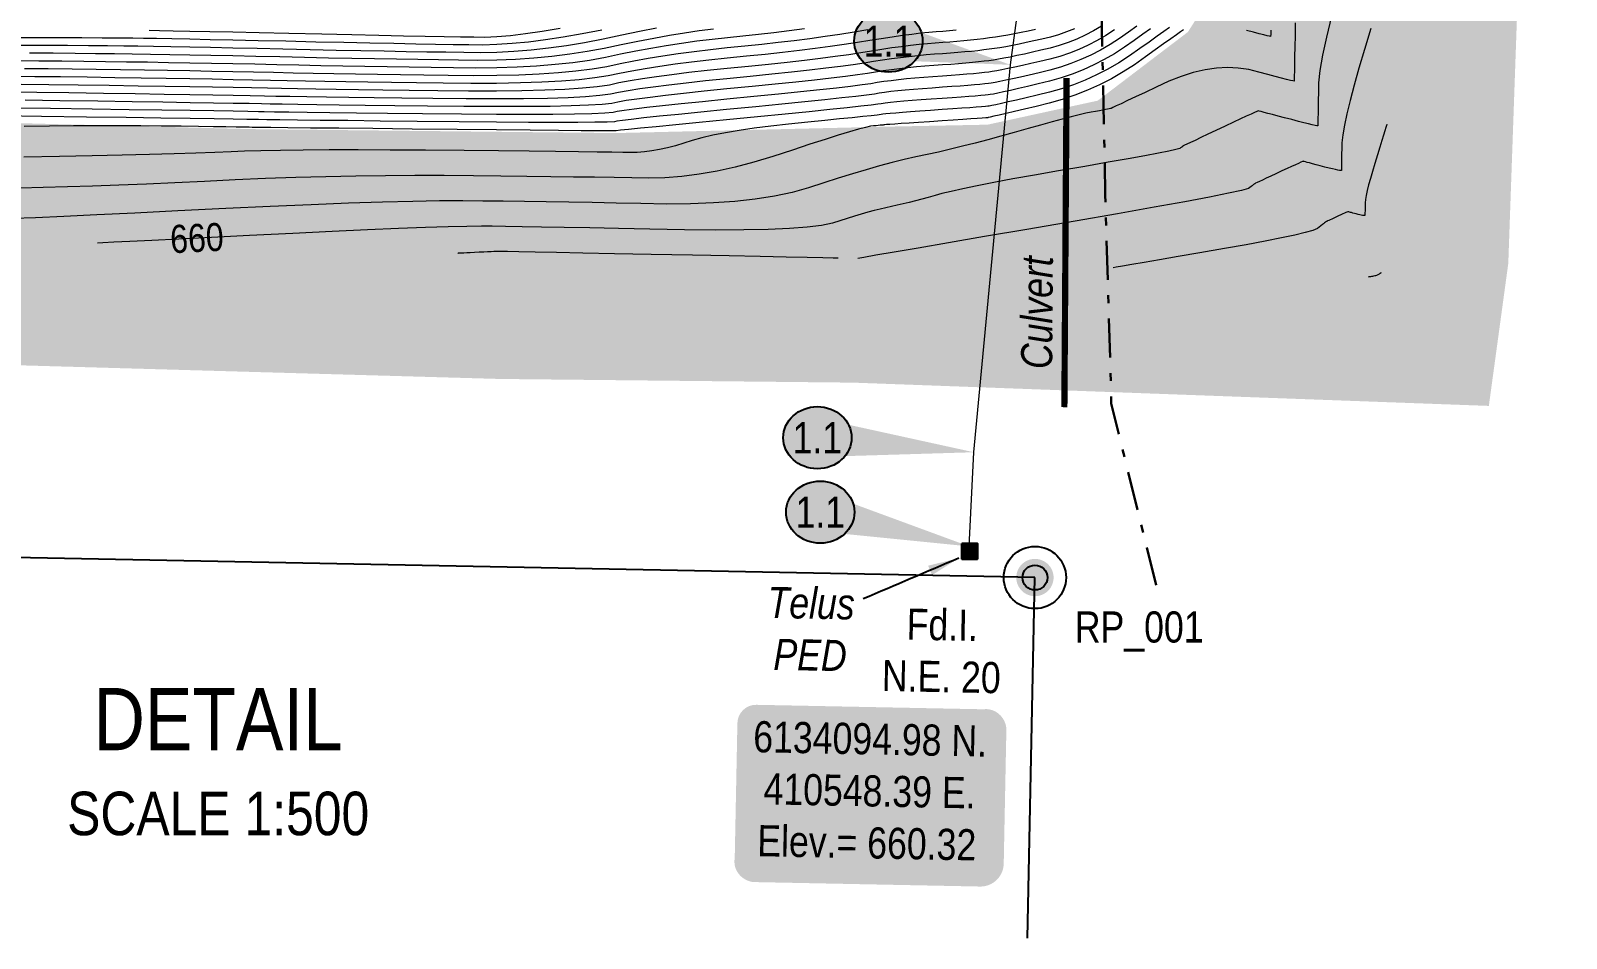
# Model space of a CAD drawing. Extents: x 408914 to 412362, y 6133812 to 6135729.
# Drawn here: x 410520.87 to 410570.24, y 6133812.39 to 6133841.57 of the extents above; entities that cross this region are included whole.
import ezdxf
from ezdxf.enums import TextEntityAlignment as Align

# ---------------------------------------------------------------- set-up
doc = ezdxf.new("R2010")
doc.units = 0
doc.header["$LTSCALE"] = 5
doc.linetypes.add('CENTERLINEX3', pattern=[5, 2.5, -1, 0.5, -1])
for name, color, linetype in [('35', 37, 'Continuous'), ('AS-ROADS', 254, 'Continuous'), ('DETAIL-T', 7, 'Continuous'), ('L-MON', 1, 'Continuous'), ('L-MON-T', 1, 'Continuous'), ('L-SEC', 7, 'Continuous'), ('P-ELEVATION', 7, 'Continuous'), ('P-STATION', 7, 'Continuous')]:
    doc.layers.add(name, color=color, linetype=linetype)
doc.layers.add('AS-GENERAL', color=48, linetype='Continuous', lineweight=18)
doc.layers.add('T-TEXT', color=48, linetype='Continuous', lineweight=18)
for name, color, linetype, lineweight, true_color in [('AS-STRUCTURE', 7, 'Continuous', 30, 0x595959), ('AS-TELUS-ATCO PIPELINES', 7, 'foc-TEL', 9, 0xff9c38), ('C-TOPO-MAJR', 7, 'Continuous', 15, 0xd3aa5f), ('C-TOPO-MINR', 7, 'Continuous', 13, 0xe9d5af), ('EXISTING PIPE IP', 7, 'CENTERLINEX3', 30, 0x3800e0)]:
    doc.layers.add(name, color=color, linetype=linetype, lineweight=lineweight, true_color=true_color)
for name, color, linetype, true_color in [('AS-STRUCTURE-H', 7, 'Continuous', 0xa8a8a8), ('AS-STRUCTURE-T', 7, 'Continuous', 0x454545), ('C-TOPO-MAJR-TEXT', 7, 'Continuous', 0x644b1b)]:
    doc.layers.add(name, color=color, linetype=linetype, true_color=true_color)
doc.styles.add('1.0', font='ARIALN.TTF', dxfattribs={"height": 1})
doc.styles.add('80', font='ARIALN.TTF', dxfattribs={"height": 10})
doc.styles.add('80CG', font='ARIALN.TTF', dxfattribs={"height": 10})
doc.styles.add('80LS', font='ARIALNI.TTF', dxfattribs={"height": 10})
doc.styles.add('foc-LtypeFont', font='ARIALN.TTF', dxfattribs={"height": 7.35})
doc.styles.get("Standard").update_dxf_attribs({"font": 'ARIALN.TTF'})
doc.linetypes.add('foc-TEL', pattern='A,2,-1,["T",foc-LtypeFont,S=0.2,R=0,X=-0.425,Y=-0.75],-1.24,8', length=12.24)
doc.dimstyles.new('Compass 500', dxfattribs={"dimscale": 0.5, "dimtxt": 0.9, "dimasz": 2, "dimexe": 0.2, "dimexo": 0.0625, "dimgap": 0.5, "dimtad": 0, "dimtih": 1, "dimtoh": 1, "dimzin": 0, "dimdsep": 46, "dimtxsty": '1.0', "dimcen": 0.1, "dimse1": 1, "dimse2": 1, "dimclrd": 256, "dimclrt": 256, "dimaunit": 1, "dimadec": 4, "dimazin": 0, "dimtfac": 0.06, "dimtofl": 0, "dimtmove": 0, "dimatfit": 0, "dimfxl": 0.2, "dimtolj": 1, "dimtzin": 0, "dimlwd": -1, "dimarcsym": 0})

# ---------------------------------------------------------------- blocks, each defined once
blk = doc.blocks.new('fdia')
at = {"color": 255, "const_width": 1}
blk.add_lwpolyline([(-0.5, 0, 1), (0.5, 0, 1)], format="xyb", close=True, dxfattribs=at)
blk = doc.blocks.new('Fdiaa')
blk.add_blockref('fdia', (0, 0))
blk = doc.blocks.new('fdib')
at = {"color": 1, "const_width": 1.6}
blk.add_lwpolyline([(-0.4, 0, 1), (0.4, 0, 1)], format="xyb", close=True, dxfattribs=at)
at = {"color": 1}
blk.add_circle((0, 0), 0.8, dxfattribs=at)
blk = doc.blocks.new('Fdibb')
blk.add_blockref('fdib', (0, 0))
blk = doc.blocks.new('fdicc')
for name in ['Fdibb', 'Fdiaa']:
    blk.add_blockref(name, (0, 0))
blk = doc.blocks.new('FDI')
blk.add_blockref('fdicc', (0, 0))
blk = doc.blocks.new('*U38')
h = blk.add_hatch(color=254)
edge = h.paths.add_edge_path()
edge.add_line((-36.5, -28.5), (36.5, -28.5))
edge.add_arc((36.5, -22.5), 6, 270, 360)
edge.add_line((42.5, -22.5), (42.5, 21))
edge.add_arc((36.5, 21), 6, 0, 90)
edge.add_line((36.5, 27), (-36.5, 27))
edge.add_arc((-36.5, 21), 6, 90, 180)
edge.add_line((-42.5, 21), (-42.5, -22.5))
edge.add_arc((-36.5, -22.5), 6, 180, 270)
at = {"color": 1, "flags": 128}
blk.add_lwpolyline([(-36.5, -28.5, 3, 3, 0), (36.5, -28.5, 3, 3, 0.414214), (42.5, -22.5, 3, 3, 0), (42.5, 21, 3, 0, 0.414214), (36.5, 27, 0, 0, 0), (-36.5, 27, 0, 0, 0.414214), (-42.5, 21, 0, 0, 0), (-42.5, -22.5, 0, 3, 0.414214)], format="xyseb", close=True, dxfattribs=at)
blk.add_lwpolyline([(-38.94, -20.65, 0, 10, 0), (0, 0, 5, 5, 0)], format="xyseb", dxfattribs=at)
at = {"color": 1, "style": '80'}
blk.add_attdef('ENTER_TEXT_001', (-35.99, -5), '', height=10, dxfattribs=at)
blk = doc.blocks.new('*U90')
at = {"layer": 'P-ELEVATION'}
h = blk.add_hatch(color=111, dxfattribs=at)
h.dxf.hatch_style = 1
edge = h.paths.add_edge_path()
edge.add_ellipse((0, 0), major_axis=(-10.99, 0), ratio=0.909622, start_angle=0, end_angle=360)
at = {"layer": 'P-ELEVATION', "color": 7, "flags": 128}
blk.add_lwpolyline([(0, 0, 12.5, 0, 0), (39.19, -7.63, 0, 0, 0)], format="xyseb", dxfattribs=at)
at = {"layer": 'P-ELEVATION', "color": 7}
blk.add_ellipse((0, 0), major_axis=(-10.99, 0), ratio=0.909622, dxfattribs=at)
at = {"layer": 'P-ELEVATION', "style": '80'}
blk.add_attdef('ELEVATION', text='', height=10, dxfattribs=at).set_placement((0, 0), align=Align.MIDDLE_CENTER)
blk = doc.blocks.new('*U91')
at = {"layer": 'P-ELEVATION'}
h = blk.add_hatch(color=111, dxfattribs=at)
h.dxf.hatch_style = 1
edge = h.paths.add_edge_path()
edge.add_ellipse((0, 0), major_axis=(-10.99, 0), ratio=0.909622, start_angle=0, end_angle=360)
at = {"layer": 'P-ELEVATION', "color": 7, "flags": 128}
blk.add_lwpolyline([(0, 0, 12.5, 0, 0), (50.31, -4.68, 0, 0, 0)], format="xyseb", dxfattribs=at)
at = {"layer": 'P-ELEVATION', "color": 7}
blk.add_ellipse((0, 0), major_axis=(-10.99, 0), ratio=0.909622, dxfattribs=at)
at = {"layer": 'P-ELEVATION', "style": '80'}
blk.add_attdef('ELEVATION', text='', height=10, dxfattribs=at).set_placement((0, 0), align=Align.MIDDLE_CENTER)
blk = doc.blocks.new('*U92')
at = {"layer": 'P-ELEVATION'}
h = blk.add_hatch(color=111, dxfattribs=at)
h.dxf.hatch_style = 1
edge = h.paths.add_edge_path()
edge.add_ellipse((0, 0), major_axis=(-10.99, 0), ratio=0.909622, start_angle=0, end_angle=360)
at = {"layer": 'P-ELEVATION', "color": 7, "flags": 128}
blk.add_lwpolyline([(0, 0, 12.5, 0, 0), (47.91, -11.02, 0, 0, 0)], format="xyseb", dxfattribs=at)
at = {"layer": 'P-ELEVATION', "color": 7}
blk.add_ellipse((0, 0), major_axis=(-10.99, 0), ratio=0.909622, dxfattribs=at)
at = {"layer": 'P-ELEVATION', "style": '80'}
blk.add_attdef('ELEVATION', text='', height=10, dxfattribs=at).set_placement((0, 0), align=Align.MIDDLE_CENTER)

msp = doc.modelspace()

# ---------------------------------------------------------------- hatches: boundary and pattern name
at = {"layer": 'AS-ROADS'}
h = msp.add_hatch(color=256, dxfattribs=at)
h.dxf.hatch_style = 1
h.paths.add_polyline_path([(410464.682, 6133831.829), (410478.146, 6133831.398), (410492.063, 6133831.383), (410504.313, 6133831.158), (410518.406, 6133830.876), (410535.963, 6133830.377), (410547.318, 6133830.259), (410567.751, 6133829.511), (410568.376, 6133834.09), (410569.124, 6133855.29), (410568.953, 6133866.594), (410569.23, 6133879.568), (410569.712, 6133898.444), (410570.241, 6133932.181), (410562.558, 6133932.075), (410562.327, 6133920.035), (410562.138, 6133907.298), (410561.936, 6133894.858), (410561.565, 6133881.634), (410560.892, 6133868.381), (410560.601, 6133856.019), (410560.261, 6133847.3), (410559.486, 6133843.759), (410558.076, 6133841.533), (410555.175, 6133839.325), (410551.634, 6133838.553), (410548.344, 6133838.488), (410539.69, 6133838.283), (410527.973, 6133838.41), (410515.691, 6133838.725), (410503.17, 6133838.927), (410490.795, 6133839.204), (410478.054, 6133839.361), (410464.938, 6133839.674)])
at = {"layer": 'AS-STRUCTURE-H'}
h = msp.add_hatch(color=256, dxfattribs=at)
h.dxf.hatch_style = 1
h.paths.add_polyline_path([(410550.809, 6133825.088), (410551.309, 6133825.088), (410551.309, 6133824.588), (410550.809, 6133824.588)])

# ---------------------------------------------------------------- linework, layer by layer
at = {"layer": '35', "color": 3}
msp.add_circle((410553.158, 6133823.992), 1, dxfattribs=at)
at = {"layer": 'AS-GENERAL', "const_width": 0.2, "flags": 128}
msp.add_lwpolyline([(410554.104, 6133829.47), (410554.176, 6133840.057)], dxfattribs=at)
at = {"layer": 'AS-STRUCTURE', "flags": 128}
msp.add_lwpolyline([(410550.809, 6133825.088), (410551.309, 6133825.088), (410551.309, 6133824.588), (410550.809, 6133824.588)], close=True, dxfattribs=at)
at = {"layer": 'AS-TELUS-ATCO PIPELINES', "ltscale": 0.1, "flags": 128}
msp.add_lwpolyline([(410551.045, 6133824.994), (410551.195, 6133828.02), (410552.367, 6133840.478), (410553.341, 6133847.59), (410553.359, 6133850.79), (410553.404, 6133851.459), (410552.729, 6133858.902), (410553.213, 6133860.933), (410554.543, 6133864.032), (410555.36, 6133867.197), (410556.918, 6133874.924), (410556.952, 6133886.141), (410557.121, 6133894.99), (410557.342, 6133920.067), (410557.804, 6133929.394)], dxfattribs=at)
at = {"layer": 'C-TOPO-MAJR', "flags": 128}
for points in [[(410562.696, 6133842.047), (410562.531, 6133841.37), (410562.406, 6133840.786), (410562.321, 6133840.297), (410562.276, 6133839.901), (410562.271, 6133839.599), (410562.266, 6133839.334), (410562.262, 6133839.106), (410562.259, 6133838.915), (410562.256, 6133838.761), (410562.254, 6133838.644), (410562.253, 6133838.564), (410562.252, 6133838.522), (410562.252, 6133838.516), (410562.222, 6133838.518), (410562.163, 6133838.53), (410562.074, 6133838.549), (410561.955, 6133838.578), (410561.806, 6133838.615), (410561.628, 6133838.66), (410561.42, 6133838.714), (410561.182, 6133838.776), (410560.973, 6133838.831), (410560.794, 6133838.878), (410560.645, 6133838.917), (410560.524, 6133838.949), (410560.433, 6133838.973), (410560.372, 6133838.989), (410560.339, 6133838.998), (410560.336, 6133838.998), (410560.296, 6133838.981), (410560.219, 6133838.947), (410560.105, 6133838.894), (410559.954, 6133838.824), (410559.766, 6133838.737), (410559.541, 6133838.631), (410559.278, 6133838.508), (410558.979, 6133838.367), (410558.717, 6133838.244), (410558.492, 6133838.138), (410558.305, 6133838.049), (410558.154, 6133837.978), (410558.041, 6133837.925), (410557.965, 6133837.889), (410557.926, 6133837.871), (410557.924, 6133837.87), (410557.92, 6133837.867), (410557.913, 6133837.862), (410557.904, 6133837.855), (410557.892, 6133837.846), (410557.877, 6133837.834), (410557.86, 6133837.82), (410557.84, 6133837.805), (410557.818, 6133837.787), (410557.692, 6133837.753), (410557.462, 6133837.703), (410557.129, 6133837.637), (410556.693, 6133837.555), (410556.153, 6133837.457), (410555.509, 6133837.343), (410554.762, 6133837.213), (410553.912, 6133837.067), (410553.14, 6133836.932), (410552.447, 6133836.807), (410551.833, 6133836.692), (410551.298, 6133836.587), (410550.841, 6133836.493), (410550.464, 6133836.409), (410550.165, 6133836.335), (410549.945, 6133836.272), (410549.73, 6133836.212), (410549.52, 6133836.155), (410549.315, 6133836.101), (410549.115, 6133836.051), (410548.921, 6133836.004), (410548.731, 6133835.96), (410548.547, 6133835.919), (410548.368, 6133835.881), (410548.18, 6133835.838), (410547.985, 6133835.79), (410547.782, 6133835.736), (410547.571, 6133835.676), (410547.352, 6133835.611), (410547.125, 6133835.541), (410546.89, 6133835.465), (410546.647, 6133835.383), (410546.296, 6133835.315), (410545.835, 6133835.259), (410545.265, 6133835.216), (410544.586, 6133835.187), (410543.799, 6133835.17), (410542.902, 6133835.166), (410541.896, 6133835.175), (410540.782, 6133835.197), (410539.765, 6133835.217), (410538.845, 6133835.234), (410538.022, 6133835.25), (410537.296, 6133835.262), (410536.668, 6133835.273), (410536.137, 6133835.281), (410535.703, 6133835.286), (410535.367, 6133835.289), (410534.898, 6133835.284), (410534.296, 6133835.269), (410533.562, 6133835.245), (410532.696, 6133835.212), (410531.697, 6133835.169), (410530.565, 6133835.118), (410529.301, 6133835.058), (410527.905, 6133834.988), (410526.683, 6133834.928), (410525.635, 6133834.875), (410524.763, 6133834.832), (410524.064, 6133834.797), (410523.541, 6133834.771), (410523.192, 6133834.754), (410523.017, 6133834.745), (410523.017, 6133834.745)], [(410554.431, 6133841.634), (410554.177, 6133841.534), (410553.918, 6133841.445), (410553.653, 6133841.369), (410553.383, 6133841.305), (410553.126, 6133841.246), (410552.881, 6133841.192), (410552.65, 6133841.144), (410552.432, 6133841.1), (410552.226, 6133841.061), (410552.034, 6133841.028), (410551.855, 6133841), (410551.688, 6133840.977), (410551.51, 6133840.954), (410551.32, 6133840.932), (410551.118, 6133840.911), (410550.904, 6133840.891), (410550.678, 6133840.871), (410550.44, 6133840.852), (410550.19, 6133840.834), (410549.929, 6133840.816), (410549.662, 6133840.795), (410549.392, 6133840.769), (410549.116, 6133840.739), (410548.836, 6133840.706), (410548.551, 6133840.668), (410548.262, 6133840.627), (410547.967, 6133840.581), (410547.669, 6133840.532), (410547.314, 6133840.479), (410546.903, 6133840.424), (410546.435, 6133840.365), (410545.912, 6133840.304), (410545.333, 6133840.24), (410544.697, 6133840.173), (410544.005, 6133840.103), (410543.257, 6133840.03), (410542.571, 6133839.959), (410541.948, 6133839.891), (410541.387, 6133839.825), (410540.888, 6133839.762), (410540.452, 6133839.701), (410540.078, 6133839.643), (410539.767, 6133839.587), (410539.517, 6133839.533), (410539.165, 6133839.487), (410538.709, 6133839.45), (410538.149, 6133839.421), (410537.486, 6133839.399), (410536.719, 6133839.386), (410535.849, 6133839.382), (410534.875, 6133839.385), (410533.797, 6133839.396), (410532.809, 6133839.407), (410531.91, 6133839.418), (410531.1, 6133839.428), (410530.379, 6133839.438), (410529.748, 6133839.447), (410529.205, 6133839.456), (410528.752, 6133839.464), (410528.388, 6133839.473), (410527.93, 6133839.482), (410527.378, 6133839.492), (410526.732, 6133839.503), (410525.993, 6133839.515), (410525.16, 6133839.528), (410524.233, 6133839.542), (410523.213, 6133839.557), (410522.099, 6133839.573), (410521.073, 6133839.587), (410520.137, 6133839.599)], [(410545.751, 6133841.634), (410545.257, 6133841.569), (410544.762, 6133841.508), (410544.266, 6133841.452), (410543.769, 6133841.399), (410543.272, 6133841.35), (410542.777, 6133841.295), (410542.283, 6133841.233), (410541.791, 6133841.163), (410541.301, 6133841.087), (410540.812, 6133841.003), (410540.324, 6133840.913), (410539.839, 6133840.816), (410539.355, 6133840.712), (410538.842, 6133840.621), (410538.301, 6133840.545), (410537.732, 6133840.483), (410537.135, 6133840.434), (410536.509, 6133840.4), (410535.854, 6133840.379), (410535.171, 6133840.373), (410534.46, 6133840.38), (410533.749, 6133840.389), (410533.039, 6133840.398), (410532.328, 6133840.409), (410531.618, 6133840.421), (410530.908, 6133840.434), (410530.199, 6133840.447), (410529.489, 6133840.462), (410528.78, 6133840.478), (410528.076, 6133840.494), (410527.376, 6133840.508), (410526.681, 6133840.522), (410525.99, 6133840.534), (410525.304, 6133840.546), (410524.623, 6133840.558), (410523.947, 6133840.568), (410523.275, 6133840.578), (410522.582, 6133840.586), (410521.868, 6133840.593), (410521.133, 6133840.6), (410520.377, 6133840.605)], [(410556.873, 6133841.637), (410556.628, 6133841.463), (410556.349, 6133841.264), (410556.035, 6133841.041), (410555.714, 6133840.835), (410555.386, 6133840.645), (410555.05, 6133840.472), (410554.706, 6133840.317), (410554.355, 6133840.178), (410553.997, 6133840.056), (410553.631, 6133839.95), (410553.258, 6133839.862), (410552.923, 6133839.783), (410552.626, 6133839.715), (410552.368, 6133839.656), (410552.149, 6133839.607), (410551.968, 6133839.568), (410551.825, 6133839.539), (410551.721, 6133839.52), (410551.655, 6133839.511), (410551.553, 6133839.5), (410551.415, 6133839.487), (410551.24, 6133839.472), (410551.03, 6133839.456), (410550.783, 6133839.438), (410550.5, 6133839.417), (410550.18, 6133839.395), (410549.825, 6133839.371), (410549.5, 6133839.348), (410549.207, 6133839.326), (410548.945, 6133839.304), (410548.715, 6133839.284), (410548.516, 6133839.264), (410548.348, 6133839.245), (410548.211, 6133839.226), (410548.106, 6133839.209), (410547.889, 6133839.181), (410547.56, 6133839.144), (410547.12, 6133839.096), (410546.567, 6133839.039), (410545.903, 6133838.971), (410545.128, 6133838.894), (410544.24, 6133838.807), (410543.241, 6133838.709), (410542.365, 6133838.623), (410541.612, 6133838.55), (410540.982, 6133838.488), (410540.476, 6133838.437), (410540.092, 6133838.399), (410539.832, 6133838.372), (410539.695, 6133838.357), (410539.68, 6133838.354), (410539.488, 6133838.353), (410539.116, 6133838.355), (410538.566, 6133838.359), (410537.837, 6133838.365), (410536.929, 6133838.373), (410535.843, 6133838.384), (410534.578, 6133838.397), (410533.135, 6133838.412), (410531.869, 6133838.425), (410530.782, 6133838.437), (410529.872, 6133838.446), (410529.141, 6133838.454), (410528.587, 6133838.46), (410528.212, 6133838.464), (410528.014, 6133838.467), (410527.995, 6133838.467), (410527.899, 6133838.469), (410527.726, 6133838.471), (410527.476, 6133838.475), (410527.15, 6133838.48), (410526.747, 6133838.485), (410526.268, 6133838.492), (410525.712, 6133838.5), (410525.079, 6133838.509), (410524.416, 6133838.515), (410523.725, 6133838.518), (410523.004, 6133838.518), (410522.253, 6133838.515), (410521.473, 6133838.508), (410520.664, 6133838.498)], [(410537.894, 6133841.64), (410537.315, 6133841.544), (410536.783, 6133841.469), (410536.298, 6133841.413), (410535.86, 6133841.377), (410535.468, 6133841.361), (410535.123, 6133841.364), (410534.689, 6133841.371), (410534.167, 6133841.379), (410533.556, 6133841.39), (410532.857, 6133841.404), (410532.069, 6133841.42), (410531.192, 6133841.439), (410530.227, 6133841.46), (410529.173, 6133841.484), (410528.222, 6133841.505), (410527.374, 6133841.524), (410526.63, 6133841.54), (410525.988, 6133841.554), (410525.449, 6133841.564), (410525.013, 6133841.573), (410524.68, 6133841.579)]]:
    msp.add_lwpolyline(points, dxfattribs=at)
at = {"layer": 'C-TOPO-MINR', "ltscale": 0.1, "flags": 128}
for points in [[(410556.429, 6133841.715), (410556.167, 6133841.528), (410555.875, 6133841.32), (410555.576, 6133841.128), (410555.27, 6133840.952), (410554.957, 6133840.791), (410554.637, 6133840.646), (410554.311, 6133840.517), (410553.977, 6133840.403), (410553.637, 6133840.305), (410553.289, 6133840.223), (410552.973, 6133840.149), (410552.69, 6133840.084), (410552.439, 6133840.028), (410552.22, 6133839.98), (410552.032, 6133839.942), (410551.877, 6133839.912), (410551.754, 6133839.89), (410551.663, 6133839.877), (410551.542, 6133839.864), (410551.391, 6133839.848), (410551.21, 6133839.832), (410550.998, 6133839.815), (410550.757, 6133839.796), (410550.485, 6133839.776), (410550.183, 6133839.755), (410549.851, 6133839.732), (410549.541, 6133839.71), (410549.253, 6133839.687), (410548.988, 6133839.663), (410548.745, 6133839.639), (410548.525, 6133839.615), (410548.326, 6133839.59), (410548.15, 6133839.565), (410547.997, 6133839.539), (410547.745, 6133839.506), (410547.396, 6133839.464), (410546.949, 6133839.414), (410546.404, 6133839.355), (410545.761, 6133839.289), (410545.02, 6133839.214), (410544.181, 6133839.131), (410543.245, 6133839.039), (410542.417, 6133838.957), (410541.696, 6133838.885), (410541.084, 6133838.822), (410540.579, 6133838.768), (410540.182, 6133838.724), (410539.893, 6133838.69), (410539.713, 6133838.665), (410539.64, 6133838.649), (410539.407, 6133838.637), (410539.014, 6133838.629), (410538.462, 6133838.624), (410537.749, 6133838.623), (410536.877, 6133838.626), (410535.845, 6133838.633), (410534.652, 6133838.644), (410533.3, 6133838.658), (410532.104, 6133838.671), (410531.064, 6133838.682), (410530.179, 6133838.692), (410529.45, 6133838.7), (410528.877, 6133838.707), (410528.46, 6133838.712), (410528.199, 6133838.716), (410528.093, 6133838.718), (410527.82, 6133838.723), (410527.379, 6133838.73), (410526.771, 6133838.739), (410525.995, 6133838.751), (410525.052, 6133838.765), (410523.941, 6133838.781), (410522.663, 6133838.799), (410521.217, 6133838.82), (410519.942, 6133838.838)], [(410561.527, 6133841.829), (410561.519, 6133841.416), (410561.513, 6133841.055), (410561.508, 6133840.744), (410561.503, 6133840.484), (410561.5, 6133840.276), (410561.497, 6133840.118), (410561.495, 6133840.012), (410561.494, 6133839.957), (410561.494, 6133839.952), (410561.454, 6133839.959), (410561.372, 6133839.978), (410561.25, 6133840.007), (410561.088, 6133840.048), (410560.884, 6133840.099), (410560.641, 6133840.162), (410560.356, 6133840.236), (410560.031, 6133840.322), (410559.695, 6133840.373), (410559.35, 6133840.389), (410558.993, 6133840.37), (410558.626, 6133840.317), (410558.249, 6133840.229), (410557.861, 6133840.107), (410557.463, 6133839.95), (410557.055, 6133839.759), (410556.697, 6133839.591), (410556.39, 6133839.446), (410556.133, 6133839.325), (410555.927, 6133839.228), (410555.771, 6133839.154), (410555.666, 6133839.104), (410555.611, 6133839.077), (410555.607, 6133839.074), (410555.587, 6133839.069), (410555.549, 6133839.06), (410555.494, 6133839.049), (410555.423, 6133839.036), (410555.335, 6133839.02), (410555.23, 6133839.001), (410555.108, 6133838.98), (410554.969, 6133838.956), (410554.792, 6133838.92), (410554.578, 6133838.87), (410554.325, 6133838.807), (410554.035, 6133838.732), (410553.707, 6133838.644), (410553.341, 6133838.542), (410552.937, 6133838.428), (410552.495, 6133838.301), (410552.063, 6133838.18), (410551.642, 6133838.066), (410551.231, 6133837.959), (410550.83, 6133837.857), (410550.44, 6133837.763), (410550.06, 6133837.674), (410549.69, 6133837.592), (410549.33, 6133837.517), (410548.955, 6133837.431), (410548.563, 6133837.333), (410548.156, 6133837.225), (410547.732, 6133837.105), (410547.293, 6133836.975), (410546.837, 6133836.834), (410546.366, 6133836.681), (410545.878, 6133836.518), (410545.35, 6133836.377), (410544.78, 6133836.258), (410544.168, 6133836.162), (410543.515, 6133836.088), (410542.821, 6133836.037), (410542.086, 6133836.008), (410541.309, 6133836.002), (410540.491, 6133836.018), (410539.696, 6133836.033), (410538.924, 6133836.047), (410538.174, 6133836.059), (410537.447, 6133836.071), (410536.743, 6133836.081), (410536.062, 6133836.089), (410535.403, 6133836.097), (410534.767, 6133836.103), (410534.018, 6133836.099), (410533.156, 6133836.084), (410532.18, 6133836.059), (410531.092, 6133836.024), (410529.89, 6133835.979), (410528.575, 6133835.923), (410527.147, 6133835.856), (410525.605, 6133835.78), (410524.223, 6133835.712), (410523, 6133835.653), (410521.936, 6133835.603), (410521.031, 6133835.563), (410520.286, 6133835.531)], [(410555.299, 6133841.716), (410555.039, 6133841.565), (410554.772, 6133841.428), (410554.5, 6133841.305), (410554.222, 6133841.195), (410553.938, 6133841.098), (410553.648, 6133841.014), (410553.352, 6133840.944), (410553.075, 6133840.88), (410552.818, 6133840.823), (410552.58, 6133840.772), (410552.361, 6133840.727), (410552.162, 6133840.688), (410551.982, 6133840.656), (410551.821, 6133840.63), (410551.68, 6133840.61), (410551.521, 6133840.591), (410551.344, 6133840.571), (410551.149, 6133840.552), (410550.935, 6133840.532), (410550.704, 6133840.513), (410550.455, 6133840.493), (410550.188, 6133840.474), (410549.903, 6133840.455), (410549.622, 6133840.433), (410549.345, 6133840.408), (410549.073, 6133840.381), (410548.806, 6133840.35), (410548.542, 6133840.317), (410548.283, 6133840.281), (410548.028, 6133840.242), (410547.778, 6133840.201), (410547.458, 6133840.155), (410547.067, 6133840.104), (410546.607, 6133840.048), (410546.076, 6133839.988), (410545.475, 6133839.923), (410544.805, 6133839.853), (410544.064, 6133839.779), (410543.253, 6133839.7), (410542.52, 6133839.625), (410541.864, 6133839.556), (410541.286, 6133839.491), (410540.785, 6133839.431), (410540.362, 6133839.376), (410540.017, 6133839.325), (410539.749, 6133839.279), (410539.558, 6133839.238), (410539.246, 6133839.204), (410538.81, 6133839.176), (410538.253, 6133839.155), (410537.574, 6133839.141), (410536.772, 6133839.133), (410535.847, 6133839.132), (410534.801, 6133839.138), (410533.632, 6133839.15), (410532.574, 6133839.162), (410531.628, 6133839.172), (410530.793, 6133839.182), (410530.07, 6133839.192), (410529.458, 6133839.2), (410528.957, 6133839.208), (410528.567, 6133839.215), (410528.289, 6133839.221), (410527.893, 6133839.229), (410527.378, 6133839.238), (410526.745, 6133839.249), (410525.994, 6133839.26), (410525.124, 6133839.274), (410524.136, 6133839.289), (410523.029, 6133839.305), (410521.805, 6133839.322), (410520.696, 6133839.338)], [(410539.232, 6133841.596), (410538.6, 6133841.472), (410537.996, 6133841.366), (410537.42, 6133841.279), (410536.871, 6133841.21), (410536.351, 6133841.16), (410535.858, 6133841.128), (410535.394, 6133841.114), (410534.957, 6133841.118), (410534.454, 6133841.125), (410533.885, 6133841.134), (410533.249, 6133841.145), (410532.547, 6133841.158), (410531.779, 6133841.174), (410530.944, 6133841.191), (410530.043, 6133841.211), (410529.075, 6133841.233), (410528.186, 6133841.252), (410527.375, 6133841.27), (410526.642, 6133841.285), (410525.988, 6133841.299), (410525.413, 6133841.31), (410524.916, 6133841.319), (410524.497, 6133841.326), (410524.156, 6133841.331), (410523.713, 6133841.335), (410523.165, 6133841.339), (410522.515, 6133841.342), (410521.761, 6133841.345), (410520.903, 6133841.347), (410519.942, 6133841.348)], [(410550.626, 6133841.588), (410550.41, 6133841.569), (410550.195, 6133841.553), (410549.981, 6133841.539), (410549.744, 6133841.518), (410549.484, 6133841.49), (410549.201, 6133841.457), (410548.896, 6133841.417), (410548.569, 6133841.37), (410548.218, 6133841.318), (410547.846, 6133841.258), (410547.45, 6133841.193), (410547.026, 6133841.128), (410546.574, 6133841.064), (410546.093, 6133841), (410545.584, 6133840.937), (410545.047, 6133840.874), (410544.481, 6133840.812), (410543.887, 6133840.751), (410543.265, 6133840.69), (410542.674, 6133840.627), (410542.115, 6133840.562), (410541.589, 6133840.494), (410541.094, 6133840.424), (410540.632, 6133840.352), (410540.201, 6133840.278), (410539.803, 6133840.201), (410539.436, 6133840.122), (410539.004, 6133840.054), (410538.505, 6133839.997), (410537.941, 6133839.952), (410537.31, 6133839.917), (410536.614, 6133839.893), (410535.851, 6133839.88), (410535.023, 6133839.879), (410534.129, 6133839.888), (410533.279, 6133839.898), (410532.474, 6133839.908), (410531.714, 6133839.918), (410530.999, 6133839.929), (410530.328, 6133839.94), (410529.702, 6133839.952), (410529.121, 6133839.963), (410528.584, 6133839.976), (410528.003, 6133839.988), (410527.377, 6133840), (410526.707, 6133840.012), (410525.992, 6133840.025), (410525.232, 6133840.037), (410524.428, 6133840.05), (410523.58, 6133840.063), (410522.687, 6133840.076), (410521.827, 6133840.087), (410521.002, 6133840.096), (410520.211, 6133840.104)], [(410555.714, 6133841.6), (410555.438, 6133841.422), (410555.154, 6133841.259), (410554.865, 6133841.11), (410554.569, 6133840.975), (410554.266, 6133840.856), (410553.957, 6133840.75), (410553.642, 6133840.66), (410553.32, 6133840.583), (410553.024, 6133840.515), (410552.754, 6133840.454), (410552.509, 6133840.4), (410552.29, 6133840.354), (410552.097, 6133840.315), (410551.93, 6133840.284), (410551.788, 6133840.26), (410551.672, 6133840.244), (410551.532, 6133840.227), (410551.367, 6133840.21), (410551.179, 6133840.192), (410550.967, 6133840.173), (410550.73, 6133840.154), (410550.47, 6133840.135), (410550.185, 6133840.114), (410549.877, 6133840.094), (410549.581, 6133840.071), (410549.299, 6133840.047), (410549.031, 6133840.022), (410548.775, 6133839.995), (410548.533, 6133839.966), (410548.305, 6133839.936), (410548.089, 6133839.904), (410547.887, 6133839.87), (410547.601, 6133839.83), (410547.231, 6133839.784), (410546.778, 6133839.731), (410546.24, 6133839.672), (410545.618, 6133839.606), (410544.912, 6133839.533), (410544.123, 6133839.455), (410543.249, 6133839.369), (410542.468, 6133839.291), (410541.78, 6133839.22), (410541.185, 6133839.156), (410540.682, 6133839.1), (410540.272, 6133839.05), (410539.955, 6133839.007), (410539.731, 6133838.972), (410539.599, 6133838.944), (410539.326, 6133838.92), (410538.912, 6133838.902), (410538.357, 6133838.89), (410537.661, 6133838.882), (410536.824, 6133838.88), (410535.846, 6133838.883), (410534.727, 6133838.891), (410533.466, 6133838.904), (410532.339, 6133838.916), (410531.346, 6133838.927), (410530.486, 6133838.937), (410529.76, 6133838.946), (410529.167, 6133838.954), (410528.708, 6133838.96), (410528.383, 6133838.966), (410528.191, 6133838.97), (410527.856, 6133838.976), (410527.379, 6133838.984), (410526.758, 6133838.994), (410525.994, 6133839.006), (410525.088, 6133839.019), (410524.038, 6133839.035), (410522.846, 6133839.052), (410521.511, 6133839.071), (410520.319, 6133839.088)], [(410540.991, 6133841.655), (410540.447, 6133841.548), (410539.875, 6133841.43), (410539.273, 6133841.301), (410538.681, 6133841.188), (410538.098, 6133841.092), (410537.524, 6133841.014), (410536.959, 6133840.952), (410536.403, 6133840.906), (410535.857, 6133840.878), (410535.32, 6133840.867), (410534.792, 6133840.872), (410534.219, 6133840.88), (410533.603, 6133840.889), (410532.942, 6133840.9), (410532.238, 6133840.912), (410531.489, 6133840.927), (410530.696, 6133840.943), (410529.858, 6133840.961), (410528.977, 6133840.981), (410528.149, 6133840.999), (410527.375, 6133841.016), (410526.655, 6133841.031), (410525.989, 6133841.044), (410525.377, 6133841.055), (410524.818, 6133841.065), (410524.313, 6133841.073), (410523.862, 6133841.08), (410523.336, 6133841.086), (410522.733, 6133841.09), (410522.054, 6133841.095), (410521.299, 6133841.098), (410520.469, 6133841.101)], [(410557.936, 6133841.606), (410557.842, 6133841.539), (410557.704, 6133841.441), (410557.522, 6133841.311), (410557.296, 6133841.151), (410557.026, 6133840.959), (410556.713, 6133840.736), (410556.356, 6133840.482), (410555.991, 6133840.247), (410555.617, 6133840.032), (410555.234, 6133839.835), (410554.844, 6133839.658), (410554.444, 6133839.5), (410554.036, 6133839.361), (410553.62, 6133839.241), (410553.195, 6133839.14), (410552.821, 6133839.052), (410552.499, 6133838.976), (410552.228, 6133838.912), (410552.007, 6133838.861), (410551.838, 6133838.822), (410551.721, 6133838.795), (410551.654, 6133838.78), (410551.639, 6133838.778), (410551.575, 6133838.773), (410551.462, 6133838.765), (410551.302, 6133838.753), (410551.093, 6133838.738), (410550.835, 6133838.721), (410550.529, 6133838.7), (410550.175, 6133838.676), (410549.773, 6133838.649), (410549.419, 6133838.625), (410549.115, 6133838.604), (410548.86, 6133838.587), (410548.655, 6133838.572), (410548.498, 6133838.561), (410548.391, 6133838.554), (410548.333, 6133838.549), (410548.325, 6133838.547), (410548.305, 6133838.545), (410548.275, 6133838.542), (410548.235, 6133838.537), (410548.184, 6133838.532), (410548.122, 6133838.526), (410548.05, 6133838.519), (410547.967, 6133838.511), (410547.874, 6133838.501), (410547.714, 6133838.467), (410547.488, 6133838.408), (410547.195, 6133838.324), (410546.836, 6133838.214), (410546.41, 6133838.08), (410545.918, 6133837.921), (410545.36, 6133837.736), (410544.735, 6133837.526), (410544.123, 6133837.344), (410543.524, 6133837.19), (410542.938, 6133837.063), (410542.364, 6133836.963), (410541.804, 6133836.891), (410541.257, 6133836.846), (410540.722, 6133836.829), (410540.201, 6133836.839), (410539.628, 6133836.85), (410539.003, 6133836.86), (410538.326, 6133836.869), (410537.598, 6133836.879), (410536.818, 6133836.889), (410535.986, 6133836.898), (410535.103, 6133836.907), (410534.168, 6133836.917), (410533.226, 6133836.918), (410532.278, 6133836.913), (410531.324, 6133836.9), (410530.364, 6133836.88), (410529.397, 6133836.853), (410528.424, 6133836.819), (410527.444, 6133836.777), (410526.459, 6133836.728), (410525.508, 6133836.683), (410524.591, 6133836.643), (410523.71, 6133836.608), (410522.863, 6133836.577), (410522.052, 6133836.55), (410521.275, 6133836.528), (410520.533, 6133836.511)], [(410553.176, 6133841.612), (410552.945, 6133841.562), (410552.72, 6133841.516), (410552.503, 6133841.473), (410552.291, 6133841.435), (410552.086, 6133841.4), (410551.888, 6133841.37), (410551.697, 6133841.343), (410551.499, 6133841.318), (410551.296, 6133841.294), (410551.087, 6133841.271), (410550.872, 6133841.249), (410550.652, 6133841.229), (410550.425, 6133841.211), (410550.193, 6133841.193), (410549.955, 6133841.177), (410549.703, 6133841.156), (410549.438, 6133841.13), (410549.159, 6133841.098), (410548.866, 6133841.061), (410548.56, 6133841.019), (410548.24, 6133840.972), (410547.906, 6133840.92), (410547.559, 6133840.862), (410547.17, 6133840.803), (410546.738, 6133840.744), (410546.264, 6133840.683), (410545.748, 6133840.62), (410545.19, 6133840.557), (410544.589, 6133840.492), (410543.946, 6133840.427), (410543.261, 6133840.36), (410542.623, 6133840.293), (410542.032, 6133840.226), (410541.488, 6133840.16), (410540.991, 6133840.093), (410540.542, 6133840.027), (410540.14, 6133839.96), (410539.785, 6133839.894), (410539.477, 6133839.828), (410539.084, 6133839.771), (410538.607, 6133839.724), (410538.045, 6133839.686), (410537.398, 6133839.658), (410536.666, 6133839.64), (410535.85, 6133839.631), (410534.949, 6133839.632), (410533.963, 6133839.642), (410533.044, 6133839.652), (410532.192, 6133839.663), (410531.407, 6133839.673), (410530.689, 6133839.683), (410530.038, 6133839.694), (410529.454, 6133839.704), (410528.936, 6133839.714), (410528.486, 6133839.724), (410527.966, 6133839.735), (410527.377, 6133839.746), (410526.719, 6133839.758), (410525.992, 6133839.77), (410525.196, 6133839.783), (410524.331, 6133839.796), (410523.396, 6133839.81), (410522.393, 6133839.824), (410521.45, 6133839.837), (410520.57, 6133839.848)], [(410557.482, 6133841.676), (410557.303, 6133841.549), (410557.085, 6133841.394), (410556.827, 6133841.211), (410556.531, 6133841), (410556.196, 6133840.762), (410555.853, 6133840.541), (410555.501, 6133840.338), (410555.142, 6133840.154), (410554.775, 6133839.987), (410554.4, 6133839.839), (410554.017, 6133839.708), (410553.625, 6133839.596), (410553.226, 6133839.501), (410552.872, 6133839.418), (410552.563, 6133839.345), (410552.298, 6133839.284), (410552.078, 6133839.234), (410551.903, 6133839.195), (410551.773, 6133839.167), (410551.687, 6133839.15), (410551.647, 6133839.145), (410551.564, 6133839.137), (410551.439, 6133839.126), (410551.271, 6133839.113), (410551.061, 6133839.097), (410550.809, 6133839.079), (410550.515, 6133839.059), (410550.178, 6133839.036), (410549.799, 6133839.01), (410549.46, 6133838.986), (410549.161, 6133838.965), (410548.903, 6133838.945), (410548.685, 6133838.928), (410548.507, 6133838.913), (410548.369, 6133838.899), (410548.272, 6133838.888), (410548.215, 6133838.878), (410548.088, 6133838.862), (410547.891, 6133838.84), (410547.624, 6133838.812), (410547.287, 6133838.777), (410546.88, 6133838.736), (410546.403, 6133838.688), (410545.856, 6133838.634), (410545.239, 6133838.574), (410544.665, 6133838.51), (410544.135, 6133838.442), (410543.648, 6133838.371), (410543.205, 6133838.296), (410542.805, 6133838.217), (410542.449, 6133838.134), (410542.136, 6133838.047), (410541.866, 6133837.957), (410541.602, 6133837.878), (410541.344, 6133837.811), (410541.091, 6133837.757), (410540.844, 6133837.714), (410540.602, 6133837.683), (410540.366, 6133837.663), (410540.135, 6133837.656), (410539.91, 6133837.66), (410539.559, 6133837.666), (410539.082, 6133837.672), (410538.479, 6133837.679), (410537.749, 6133837.688), (410536.893, 6133837.697), (410535.911, 6133837.707), (410534.803, 6133837.718), (410533.568, 6133837.73), (410532.434, 6133837.738), (410531.401, 6133837.742), (410530.468, 6133837.741), (410529.636, 6133837.737), (410528.904, 6133837.728), (410528.273, 6133837.715), (410527.742, 6133837.697), (410527.312, 6133837.676), (410526.792, 6133837.655), (410526.183, 6133837.633), (410525.484, 6133837.612), (410524.696, 6133837.591), (410523.818, 6133837.57), (410522.85, 6133837.549), (410521.793, 6133837.528), (410520.647, 6133837.507)], [(410547.785, 6133841.597), (410547.341, 6133841.524), (410546.882, 6133841.452), (410546.41, 6133841.383), (410545.922, 6133841.317), (410545.421, 6133841.253), (410544.904, 6133841.191), (410544.374, 6133841.132), (410543.828, 6133841.075), (410543.268, 6133841.02), (410542.726, 6133840.961), (410542.199, 6133840.897), (410541.69, 6133840.829), (410541.197, 6133840.756), (410540.722, 6133840.678), (410540.263, 6133840.595), (410539.821, 6133840.508), (410539.395, 6133840.417), (410538.923, 6133840.338), (410538.403, 6133840.271), (410537.836, 6133840.217), (410537.222, 6133840.175), (410536.561, 6133840.146), (410535.853, 6133840.13), (410535.097, 6133840.126), (410534.295, 6133840.134), (410533.514, 6133840.143), (410532.757, 6133840.153), (410532.021, 6133840.164), (410531.309, 6133840.175), (410530.618, 6133840.187), (410529.95, 6133840.2), (410529.305, 6133840.213), (410528.682, 6133840.227), (410528.039, 6133840.241), (410527.376, 6133840.254), (410526.694, 6133840.267), (410525.991, 6133840.28), (410525.268, 6133840.292), (410524.526, 6133840.304), (410523.763, 6133840.315), (410522.981, 6133840.327), (410522.205, 6133840.336), (410521.435, 6133840.345), (410520.672, 6133840.352)], [(410542.828, 6133841.629), (410542.367, 6133841.568), (410541.892, 6133841.498), (410541.404, 6133841.418), (410540.902, 6133841.329), (410540.386, 6133841.231), (410539.857, 6133841.123), (410539.314, 6133841.006), (410538.762, 6133840.905), (410538.2, 6133840.819), (410537.628, 6133840.748), (410537.047, 6133840.693), (410536.456, 6133840.653), (410535.856, 6133840.629), (410535.246, 6133840.62), (410534.626, 6133840.626), (410533.984, 6133840.634), (410533.321, 6133840.644), (410532.635, 6133840.654), (410531.928, 6133840.667), (410531.199, 6133840.68), (410530.447, 6133840.695), (410529.674, 6133840.712), (410528.879, 6133840.73), (410528.112, 6133840.746), (410527.376, 6133840.762), (410526.668, 6133840.776), (410525.99, 6133840.789), (410525.341, 6133840.801), (410524.721, 6133840.811), (410524.13, 6133840.821), (410523.569, 6133840.829), (410522.959, 6133840.836), (410522.3, 6133840.842), (410521.593, 6133840.847), (410520.838, 6133840.851)], [(410563.962, 6133841.64), (410563.757, 6133840.974), (410563.576, 6133840.367), (410563.421, 6133839.819), (410563.291, 6133839.331), (410563.187, 6133838.902), (410563.108, 6133838.533), (410563.054, 6133838.223), (410563.025, 6133837.973), (410563.022, 6133837.781), (410563.019, 6133837.613), (410563.017, 6133837.468), (410563.015, 6133837.346), (410563.013, 6133837.246), (410563.012, 6133837.17), (410563.011, 6133837.117), (410563.01, 6133837.086), (410563.01, 6133837.079), (410562.991, 6133837.077), (410562.953, 6133837.082), (410562.897, 6133837.092), (410562.822, 6133837.108), (410562.728, 6133837.13), (410562.615, 6133837.158), (410562.483, 6133837.191), (410562.333, 6133837.231), (410562.2, 6133837.266), (410562.086, 6133837.296), (410561.99, 6133837.321), (410561.913, 6133837.341), (410561.853, 6133837.357), (410561.812, 6133837.368), (410561.789, 6133837.374), (410561.784, 6133837.375), (410561.756, 6133837.365), (410561.705, 6133837.343), (410561.63, 6133837.31), (410561.532, 6133837.266), (410561.411, 6133837.21), (410561.266, 6133837.143), (410561.098, 6133837.064), (410560.907, 6133836.974), (410560.74, 6133836.896), (410560.596, 6133836.828), (410560.475, 6133836.771), (410560.378, 6133836.725), (410560.305, 6133836.691), (410560.254, 6133836.667), (410560.228, 6133836.654), (410560.225, 6133836.653), (410560.217, 6133836.648), (410560.204, 6133836.638), (410560.187, 6133836.625), (410560.165, 6133836.608), (410560.138, 6133836.587), (410560.106, 6133836.562), (410560.07, 6133836.532), (410560.029, 6133836.499), (410559.799, 6133836.437), (410559.38, 6133836.346), (410558.772, 6133836.226), (410557.975, 6133836.076), (410556.989, 6133835.897), (410555.815, 6133835.689), (410554.451, 6133835.452), (410552.899, 6133835.186), (410551.541, 6133834.953), (410550.376, 6133834.753), (410549.406, 6133834.587), (410548.63, 6133834.454), (410548.048, 6133834.354), (410547.66, 6133834.287), (410547.466, 6133834.254), (410547.466, 6133834.254)], [(410560.74, 6133841.592), (410560.738, 6133841.46), (410560.736, 6133841.392), (410560.736, 6133841.389), (410560.699, 6133841.397), (410560.625, 6133841.414), (410560.515, 6133841.441), (410560.367, 6133841.479), (410560.182, 6133841.526), (410559.96, 6133841.584)], [(410564.471, 6133838.565), (410564.471, 6133838.565), (410564.46, 6133838.53), (410564.438, 6133838.46), (410564.406, 6133838.355), (410564.363, 6133838.215), (410564.309, 6133838.04), (410564.244, 6133837.83), (410564.168, 6133837.585), (410564.082, 6133837.305), (410564.006, 6133837.05), (410563.941, 6133836.82), (410563.887, 6133836.615), (410563.843, 6133836.435), (410563.809, 6133836.28), (410563.787, 6133836.15), (410563.775, 6133836.044), (410563.773, 6133835.964), (410563.772, 6133835.893), (410563.771, 6133835.83), (410563.77, 6133835.776), (410563.769, 6133835.732), (410563.769, 6133835.696), (410563.768, 6133835.669), (410563.768, 6133835.651), (410563.768, 6133835.642), (410563.76, 6133835.636), (410563.744, 6133835.634), (410563.72, 6133835.634), (410563.689, 6133835.638), (410563.649, 6133835.645), (410563.602, 6133835.655), (410563.546, 6133835.669), (410563.483, 6133835.685), (410563.427, 6133835.7), (410563.378, 6133835.713), (410563.336, 6133835.724), (410563.301, 6133835.733), (410563.273, 6133835.74), (410563.253, 6133835.746), (410563.239, 6133835.75), (410563.232, 6133835.751), (410563.216, 6133835.748), (410563.19, 6133835.74), (410563.155, 6133835.726), (410563.11, 6133835.707), (410563.056, 6133835.684), (410562.992, 6133835.655), (410562.918, 6133835.621), (410562.835, 6133835.582), (410562.762, 6133835.547), (410562.699, 6133835.518), (410562.646, 6133835.493), (410562.602, 6133835.472), (410562.568, 6133835.456), (410562.544, 6133835.445), (410562.53, 6133835.438), (410562.525, 6133835.436), (410562.514, 6133835.428), (410562.496, 6133835.414), (410562.47, 6133835.395), (410562.438, 6133835.37), (410562.399, 6133835.339), (410562.353, 6133835.303), (410562.3, 6133835.26), (410562.24, 6133835.212), (410562.088, 6133835.153), (410561.844, 6133835.083), (410561.509, 6133835.002), (410561.082, 6133834.91), (410560.563, 6133834.807), (410559.952, 6133834.692), (410559.249, 6133834.567), (410558.455, 6133834.431), (410557.759, 6133834.312), (410557.164, 6133834.21), (410556.667, 6133834.124), (410556.27, 6133834.056), (410555.972, 6133834.005), (410555.773, 6133833.971), (410555.674, 6133833.954), (410555.674, 6133833.954)], [(410546.835, 6133834.262), (410546.835, 6133834.262), (410546.668, 6133834.266), (410546.334, 6133834.272), (410545.832, 6133834.282), (410545.163, 6133834.295), (410544.327, 6133834.312), (410543.324, 6133834.332), (410542.153, 6133834.355), (410540.816, 6133834.381), (410539.64, 6133834.405), (410538.628, 6133834.425), (410537.778, 6133834.441), (410537.09, 6133834.455), (410536.565, 6133834.465), (410536.203, 6133834.472), (410536.003, 6133834.475), (410535.966, 6133834.476), (410535.914, 6133834.475), (410535.848, 6133834.474), (410535.766, 6133834.471), (410535.671, 6133834.467), (410535.56, 6133834.463), (410535.435, 6133834.457), (410535.295, 6133834.45), (410535.141, 6133834.443), (410535.005, 6133834.436), (410534.89, 6133834.43), (410534.793, 6133834.425), (410534.716, 6133834.421), (410534.658, 6133834.419), (410534.619, 6133834.417), (410534.6, 6133834.416), (410534.6, 6133834.416)], [(410564.284, 6133833.792), (410564.284, 6133833.792), (410564.283, 6133833.791), (410564.279, 6133833.788), (410564.274, 6133833.784), (410564.267, 6133833.778), (410564.259, 6133833.771), (410564.249, 6133833.763), (410564.237, 6133833.754), (410564.223, 6133833.743), (410564.206, 6133833.732), (410564.187, 6133833.723), (410564.165, 6133833.713), (410564.14, 6133833.705), (410564.112, 6133833.697), (410564.081, 6133833.689), (410564.047, 6133833.682), (410564.01, 6133833.676), (410563.978, 6133833.671), (410563.951, 6133833.666), (410563.928, 6133833.662), (410563.91, 6133833.659), (410563.896, 6133833.656), (410563.887, 6133833.655), (410563.882, 6133833.654), (410563.882, 6133833.654)]]:
    msp.add_lwpolyline(points, dxfattribs=at)
at = {"layer": 'EXISTING PIPE IP', "ltscale": 0.1, "flags": 128}
msp.add_lwpolyline([(410557.053, 6133823.743), (410555.614, 6133829.592), (410555.421, 6133836.291), (410555.299, 6133842.298), (410555.21, 6133845.74), (410555.266, 6133848.455), (410555.346, 6133852.362), (410555.52, 6133854.992), (410555.149, 6133856.637), (410554.716, 6133856.974)], dxfattribs=at)
at = {"layer": 'L-SEC'}
for p, q in [((410553.158, 6133823.992), (410460.159, 6133825.831)), ((410552.916, 6133812.394), (410553.158, 6133823.992))]:
    msp.add_line(p, q, dxfattribs=at)

# ---------------------------------------------------------------- block references
at = {"layer": 'DETAIL-T', "color": 3}
ref = msp.add_blockref('*U38', (410547.8, 6133817.129), dxfattribs=dict(at, xscale=0.09999999999999987, yscale=0.09999999999999987, zscale=0.09999999999999987, rotation=358.8672222222222))
ref.add_attrib('ENTER_TEXT_001', '6134094.98 N.', (410544.095, 6133818.379), dxfattribs={"layer": '0', "color": 1, "height": 1, "rotation": 358.8672, "style": '80'})
ref.add_attrib('ENTER_TEXT_002', '410548.39 E.', (410544.425, 6133816.702), dxfattribs={"layer": '0', "color": 1, "height": 1, "rotation": 358.8672, "style": '80'})
ref.add_attrib('ENTER_TEXT_003', 'Elev.= 660.32', (410544.224, 6133815.035), dxfattribs={"layer": '0', "color": 1, "height": 1, "rotation": 358.8672, "style": '80'})
at = {"layer": 'L-MON', "xscale": 0.499798639999999, "yscale": 0.499798639999999, "zscale": 0.499798639999999}
msp.add_blockref('FDI', (410553.158, 6133823.992), dxfattribs=at)
at = {"layer": 'P-STATION', "xscale": 0.09995972799999993, "yscale": 0.09995972799999993, "zscale": 0.09995972799999993}
for name, p in [('*U90', (410548.449, 6133841.241)), ('*U91', (410546.165, 6133828.489)), ('*U92', (410546.255, 6133826.096))]:
    msp.add_blockref(name, p, dxfattribs=at).add_auto_attribs({'ELEVATION': '1.1'})

# ---------------------------------------------------------------- texts
at = {"layer": '35', "color": 3, "style": '80'}
msp.add_attdef('RP_001', (410554.441, 6133821.903), 'RP', height=1, dxfattribs=at)
at = {"layer": 'C-TOPO-MAJR-TEXT', "insert": (410526.215, 6133834.904, 660.4), "char_height": 0.9, "attachment_point": 5, "rotation": 2.8479, "bg_fill": 1, "box_fill_scale": 1.15, "bg_fill_color": 254, "bg_fill_transparency": 0}
msp.add_mtext('660', dxfattribs=at)
at = {"layer": 'DETAIL-T', "color": 3, "insert": (410526.9, 6133818.064), "char_height": 1.99919, "width": 24.00065, "attachment_point": 5, "style": '80CG'}
msp.add_mtext('DETAIL \\P{\\H0.7x;SCALE 1:500}', dxfattribs=at)
at = {"layer": 'L-MON-T', "insert": (410550.165, 6133821.634), "char_height": 0.9996, "width": 3.77246, "attachment_point": 5, "rotation": 358.8672, "style": '80CG'}
msp.add_mtext('\\A1;Fd.I.\\PN.E. 20', dxfattribs=at)
at = {"layer": 'T-TEXT', "style": '80LS'}
msp.add_text('Culvert', height=0.9996, rotation=89.6103, dxfattribs=at).set_placement((410553.223, 6133832.509), align=Align.MIDDLE_CENTER)

# ---------------------------------------------------------------- next in the draw order: texts
at = {"layer": 'AS-STRUCTURE-T', "insert": (410545.973, 6133823.668), "char_height": 0.9996, "width": 2.80764, "attachment_point": 2, "rotation": 358.8672, "style": '80LS', "bg_fill": 3, "box_fill_scale": 1.15, "bg_fill_color": 256, "bg_fill_true_color": 256, "bg_fill_transparency": 0}
msp.add_mtext('Telus PED', dxfattribs=at)

# ---------------------------------------------------------------- next in the draw order: leaders
at = {"layer": 'AS-STRUCTURE-T', "path_type": 1}
msp.add_leader([(410550.707, 6133824.614), (410547.635, 6133823.304)], dimstyle='Compass 500', dxfattribs=at)

doc.saveas('drawing.dxf')
